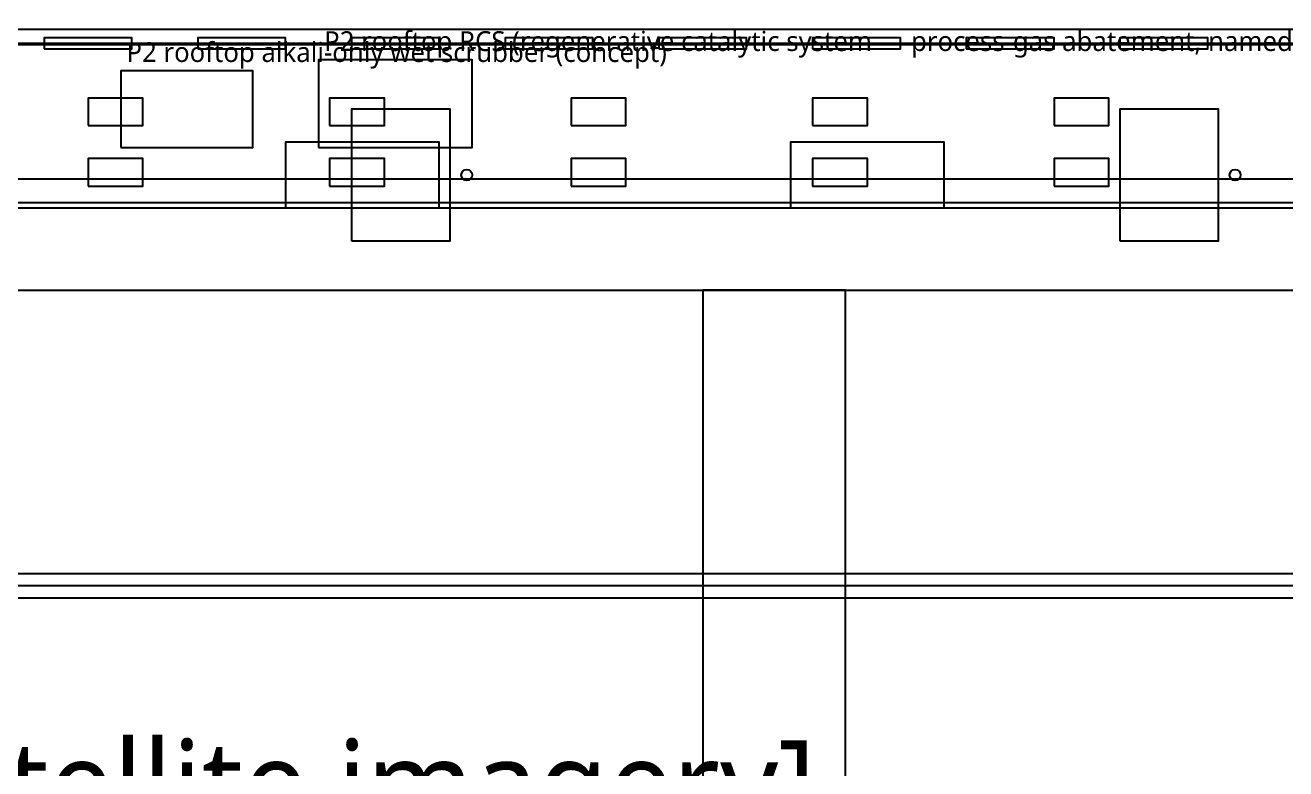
# Model space of a CAD drawing. Header units: metres. Extents: x -1640 to 1560, y -268 to 2338.
# Drawn here: x 71.3 to 186.1, y 1500.4 to 1568.2 of the extents above; entities that cross this region are included whole.
import ezdxf

# ---------------------------------------------------------------- set-up
doc = ezdxf.new("R2010")
doc.units = ezdxf.units.M
for name, color, linetype in [('1F_CDS', 5, 'Continuous'), ('1F_EHS_EXTINGUISHER_HYDRANT_CABINET_CONCEPT', 1, 'Continuous'), ('1F_SUPPORT', 4, 'Continuous'), ('2F_EHS_EXTINGUISHER_HYDRANT_CABINET_CONCEPT', 1, 'Continuous'), ('2F_SUPPORT', 4, 'Continuous'), ('3F_EHS_EXTINGUISHER_HYDRANT_CABINET_CONCEPT', 1, 'Continuous'), ('3F_SUPPORT', 4, 'Continuous'), ('4F_DCC', 3, 'Continuous'), ('4F_MAU', 2, 'Continuous'), ('4F_SUPPORT', 4, 'Continuous'), ('5F_CDS', 5, 'Continuous'), ('5F_EHS_EXTINGUISHER_HYDRANT_CABINET_CONCEPT', 1, 'Continuous'), ('5F_SUPPORT', 4, 'Continuous'), ('6F_EHS_EXTINGUISHER_HYDRANT_CABINET_CONCEPT', 1, 'Continuous'), ('6F_SUPPORT', 4, 'Continuous'), ('7F_EHS_EXTINGUISHER_HYDRANT_CABINET_CONCEPT', 1, 'Continuous'), ('7F_SUPPORT', 4, 'Continuous'), ('8F_DCC', 3, 'Continuous'), ('8F_MAU', 2, 'Continuous'), ('8F_SUPPORT', 4, 'Continuous'), ('AUX', 8, 'Continuous'), ('OUTLINE', 7, 'Continuous'), ('TEXT', 7, 'Continuous'), ('UTIL_CHEM_CONCEPT', 6, 'Continuous'), ('UTIL_CHW.R_CONCEPT', 2, 'Continuous'), ('UTIL_CHW.S_CONCEPT', 1, 'Continuous'), ('UTIL_EXH.ACID_CONCEPT', 4, 'Continuous'), ('UTIL_EXH.ALK_CONCEPT', 5, 'Continuous'), ('UTIL_PLANT', 2, 'Continuous'), ('UTIL_TEXT', 7, 'Continuous'), ('UTIL_WW.AA_CONCEPT', 3, 'Continuous'), ('UTIL_WW.F_CONCEPT', 2, 'Continuous'), ('UTIL_WW.ORG_CONCEPT', 4, 'Continuous')]:
    doc.layers.add(name, color=color, linetype=linetype)
doc.styles.add('KO', font='malgun.ttf')

msp = doc.modelspace()

# ---------------------------------------------------------------- linework, layer by layer
at = {"layer": '1F_CDS'}
for points in [[(77, 1559), (82, 1559), (82, 1561.5), (77, 1561.5)], [(99, 1559), (104, 1559), (104, 1561.5), (99, 1561.5)], [(121, 1559), (126, 1559), (126, 1561.5), (121, 1561.5)], [(143, 1559), (148, 1559), (148, 1561.5), (143, 1561.5)], [(165, 1559), (170, 1559), (170, 1561.5), (165, 1561.5)], [(77, 1553.5), (82, 1553.5), (82, 1556), (77, 1556)], [(99, 1553.5), (104, 1553.5), (104, 1556), (99, 1556)], [(121, 1553.5), (126, 1553.5), (126, 1556), (121, 1556)], [(143, 1553.5), (148, 1553.5), (148, 1556), (143, 1556)], [(165, 1553.5), (170, 1553.5), (170, 1556), (165, 1556)]]:
    msp.add_lwpolyline(points, close=True, dxfattribs=at)
at = {"layer": '1F_EHS_EXTINGUISHER_HYDRANT_CABINET_CONCEPT'}
for centre in [(111.5, 1554.5), (181.5, 1554.5)]:
    msp.add_circle(centre, 0.5, dxfattribs=at)
at = {"layer": '1F_SUPPORT'}
for points in [[(101, 1548.5), (110, 1548.5), (110, 1560.5), (101, 1560.5)], [(171, 1548.5), (180, 1548.5), (180, 1560.5), (171, 1560.5)]]:
    msp.add_lwpolyline(points, close=True, dxfattribs=at)
at = {"layer": '2F_EHS_EXTINGUISHER_HYDRANT_CABINET_CONCEPT'}
for centre in [(111.5, 1554.5), (181.5, 1554.5)]:
    msp.add_circle(centre, 0.5, dxfattribs=at)
at = {"layer": '2F_SUPPORT'}
for points in [[(101, 1548.5), (110, 1548.5), (110, 1560.5), (101, 1560.5)], [(171, 1548.5), (180, 1548.5), (180, 1560.5), (171, 1560.5)]]:
    msp.add_lwpolyline(points, close=True, dxfattribs=at)
at = {"layer": '3F_EHS_EXTINGUISHER_HYDRANT_CABINET_CONCEPT'}
for centre in [(111.5, 1554.5), (181.5, 1554.5)]:
    msp.add_circle(centre, 0.5, dxfattribs=at)
at = {"layer": '3F_SUPPORT'}
for points in [[(101, 1548.5), (110, 1548.5), (110, 1560.5), (101, 1560.5)], [(171, 1548.5), (180, 1548.5), (180, 1560.5), (171, 1560.5)]]:
    msp.add_lwpolyline(points, close=True, dxfattribs=at)
at = {"layer": '4F_DCC'}
for points in [[(73, 1566), (81, 1566), (81, 1567), (73, 1567)], [(87, 1566), (95, 1566), (95, 1567), (87, 1567)], [(101, 1566), (109, 1566), (109, 1567), (101, 1567)], [(115, 1566), (123, 1566), (123, 1567), (115, 1567)], [(129, 1566), (137, 1566), (137, 1567), (129, 1567)], [(143, 1566), (151, 1566), (151, 1567), (143, 1567)], [(157, 1566), (165, 1566), (165, 1567), (157, 1567)], [(171, 1566), (179, 1566), (179, 1567), (171, 1567)]]:
    msp.add_lwpolyline(points, close=True, dxfattribs=at)
at = {"layer": '4F_MAU'}
for points in [[(95, 1551.5), (109, 1551.5), (109, 1557.5), (95, 1557.5)], [(141, 1551.5), (155, 1551.5), (155, 1557.5), (141, 1557.5)]]:
    msp.add_lwpolyline(points, close=True, dxfattribs=at)
at = {"layer": '4F_SUPPORT'}
for points in [[(101, 1548.5), (110, 1548.5), (110, 1560.5), (101, 1560.5)], [(171, 1548.5), (180, 1548.5), (180, 1560.5), (171, 1560.5)]]:
    msp.add_lwpolyline(points, close=True, dxfattribs=at)
at = {"layer": '5F_CDS'}
for points in [[(77, 1559), (82, 1559), (82, 1561.5), (77, 1561.5)], [(99, 1559), (104, 1559), (104, 1561.5), (99, 1561.5)], [(121, 1559), (126, 1559), (126, 1561.5), (121, 1561.5)], [(143, 1559), (148, 1559), (148, 1561.5), (143, 1561.5)], [(165, 1559), (170, 1559), (170, 1561.5), (165, 1561.5)], [(77, 1553.5), (82, 1553.5), (82, 1556), (77, 1556)], [(99, 1553.5), (104, 1553.5), (104, 1556), (99, 1556)], [(121, 1553.5), (126, 1553.5), (126, 1556), (121, 1556)], [(143, 1553.5), (148, 1553.5), (148, 1556), (143, 1556)], [(165, 1553.5), (170, 1553.5), (170, 1556), (165, 1556)]]:
    msp.add_lwpolyline(points, close=True, dxfattribs=at)
at = {"layer": '5F_EHS_EXTINGUISHER_HYDRANT_CABINET_CONCEPT'}
for centre in [(111.5, 1554.5), (181.5, 1554.5)]:
    msp.add_circle(centre, 0.5, dxfattribs=at)
at = {"layer": '5F_SUPPORT'}
for points in [[(101, 1548.5), (110, 1548.5), (110, 1560.5), (101, 1560.5)], [(171, 1548.5), (180, 1548.5), (180, 1560.5), (171, 1560.5)]]:
    msp.add_lwpolyline(points, close=True, dxfattribs=at)
at = {"layer": '6F_EHS_EXTINGUISHER_HYDRANT_CABINET_CONCEPT'}
for centre in [(111.5, 1554.5), (181.5, 1554.5)]:
    msp.add_circle(centre, 0.5, dxfattribs=at)
at = {"layer": '6F_SUPPORT'}
for points in [[(101, 1548.5), (110, 1548.5), (110, 1560.5), (101, 1560.5)], [(171, 1548.5), (180, 1548.5), (180, 1560.5), (171, 1560.5)]]:
    msp.add_lwpolyline(points, close=True, dxfattribs=at)
at = {"layer": '7F_EHS_EXTINGUISHER_HYDRANT_CABINET_CONCEPT'}
for centre in [(111.5, 1554.5), (181.5, 1554.5)]:
    msp.add_circle(centre, 0.5, dxfattribs=at)
at = {"layer": '7F_SUPPORT'}
for points in [[(101, 1548.5), (110, 1548.5), (110, 1560.5), (101, 1560.5)], [(171, 1548.5), (180, 1548.5), (180, 1560.5), (171, 1560.5)]]:
    msp.add_lwpolyline(points, close=True, dxfattribs=at)
at = {"layer": '8F_DCC'}
for points in [[(73, 1566), (81, 1566), (81, 1567), (73, 1567)], [(87, 1566), (95, 1566), (95, 1567), (87, 1567)], [(101, 1566), (109, 1566), (109, 1567), (101, 1567)], [(115, 1566), (123, 1566), (123, 1567), (115, 1567)], [(129, 1566), (137, 1566), (137, 1567), (129, 1567)], [(143, 1566), (151, 1566), (151, 1567), (143, 1567)], [(157, 1566), (165, 1566), (165, 1567), (157, 1567)], [(171, 1566), (179, 1566), (179, 1567), (171, 1567)]]:
    msp.add_lwpolyline(points, close=True, dxfattribs=at)
at = {"layer": '8F_MAU'}
for points in [[(95, 1551.5), (109, 1551.5), (109, 1557.5), (95, 1557.5)], [(141, 1551.5), (155, 1551.5), (155, 1557.5), (141, 1557.5)]]:
    msp.add_lwpolyline(points, close=True, dxfattribs=at)
at = {"layer": '8F_SUPPORT'}
for points in [[(101, 1548.5), (110, 1548.5), (110, 1560.5), (101, 1560.5)], [(171, 1548.5), (180, 1548.5), (180, 1560.5), (171, 1560.5)]]:
    msp.add_lwpolyline(points, close=True, dxfattribs=at)
at = {"layer": 'AUX'}
msp.add_lwpolyline([(133, 1489), (146, 1489), (146, 1544), (133, 1544)], close=True, dxfattribs=at)
at = {"layer": 'OUTLINE'}
msp.add_lwpolyline([(-309, 1544), (243, 1544), (243, 1748), (-309, 1748)], close=True, dxfattribs=at)
at = {"layer": 'UTIL_CHEM_CONCEPT'}
msp.add_line((-275.3, 1551.5), (188.3, 1551.5), dxfattribs=at)
msp.add_line((-275.3, 1551.5), (188.3, 1551.5), dxfattribs=at)
at = {"layer": 'UTIL_CHW.R_CONCEPT'}
msp.add_line((-278.2, 1567.8), (189.8, 1567.8), dxfattribs=at)
msp.add_line((-278.2, 1567.8), (189.8, 1567.8), dxfattribs=at)
at = {"layer": 'UTIL_CHW.S_CONCEPT'}
msp.add_line((-279.5, 1566.5), (188.5, 1566.5), dxfattribs=at)
msp.add_line((-279.5, 1566.5), (188.5, 1566.5), dxfattribs=at)
at = {"layer": 'UTIL_EXH.ACID_CONCEPT'}
for p, q in [((-281.4, 1567.8), (190.4, 1567.8)), ((-281.4, 1567.8), (190.4, 1567.8)), ((-269.55, 1552), (197.55, 1552))]:
    msp.add_line(p, q, dxfattribs=at)
at = {"layer": 'UTIL_EXH.ALK_CONCEPT'}
for p, q in [((-281.4, 1566.4), (190.4, 1566.4)), ((-281.4, 1566.4), (190.4, 1566.4)), ((-269.55, 1554.16), (197.55, 1554.16))]:
    msp.add_line(p, q, dxfattribs=at)
at = {"layer": 'UTIL_PLANT'}
for points in [[(98, 1557), (112, 1557), (112, 1565), (98, 1565)], [(80, 1557), (92, 1557), (92, 1564), (80, 1564)]]:
    msp.add_lwpolyline(points, close=True, dxfattribs=at)
at = {"layer": 'UTIL_WW.AA_CONCEPT'}
msp.add_line((-40.7, 1517.1), (479.4, 1517.1), dxfattribs=at)
at = {"layer": 'UTIL_WW.F_CONCEPT'}
msp.add_line((-41.8, 1516), (478.3, 1516), dxfattribs=at)
at = {"layer": 'UTIL_WW.ORG_CONCEPT'}
msp.add_line((-39.6, 1518.2), (480.5, 1518.2), dxfattribs=at)

# ---------------------------------------------------------------- texts
at = {"layer": 'TEXT', "style": 'KO'}
msp.add_text('P3 FAB  main body 623 m (incl. end block 651 m) x 208 m  [measured from satellite imagery]', height=8, dxfattribs=at).set_placement((-306, 1495))
at = {"layer": 'UTIL_TEXT', "style": 'KO'}
for s, p in [('P2 rooftop RCS (regenerative catalytic system — process-gas abatement, named in the sustainability report; location is concept)', (98.5, 1565.8)), ('P2 rooftop alkali-only wet scrubber (concept)', (80.5, 1564.8))]:
    msp.add_text(s, height=1.8, dxfattribs=at).set_placement(p)

doc.saveas('drawing.dxf')
